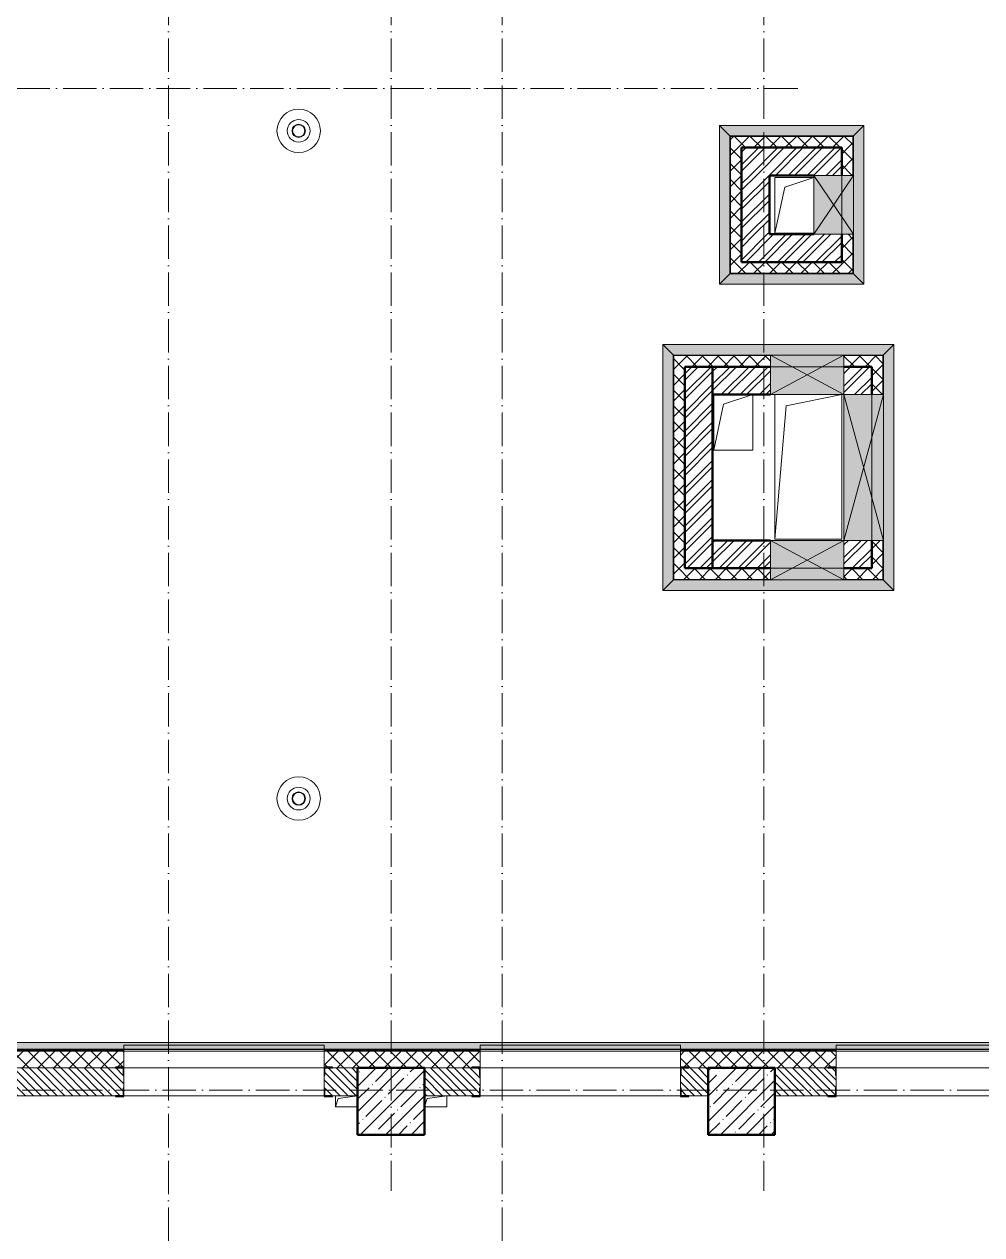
# Model space of a CAD drawing. Header units: millimetres. Extents: x 2294 to 908349, y -83289 to 219220.
# Drawn here: x 33216 to 41822, y 72307 to 83184 of the extents above; entities that cross this region are included whole.
import ezdxf

# ---------------------------------------------------------------- set-up
doc = ezdxf.new("R2010")
doc.units = ezdxf.units.MM
doc.linetypes.add('50_200_ШТРИХ_1Т_ш5_п1_п1_', pattern=[700, 500, -100, 0, -100])
for name, color, linetype, lineweight in [('A-DETL-GENF-OTLN', 7, 'Continuous', 9), ('A-FLOR-____-OTLN', 7, 'Continuous', 9), ('A-GENM-____-MCUT', 7, 'Continuous', 25), ('A-GENM-____-OTLN', 7, 'Continuous', 9), ('A-GENM-____-OTLN-1', 7, 'Continuous', 25), ('A-GLAZ-____-OTLN', 7, 'Continuous', 9), ('A-WALL-____-MCUT', 7, 'Continuous', 13), ('A-WALL-____-MCUT-1', 7, 'Continuous', 9), ('A-WALL-____-MCUT-2', 7, 'Continuous', 50), ('A-WALL-____-OTLN', 7, 'Continuous', 9), ('A-WALL-____-PATT-1', 7, 'Continuous', 9), ('A-WALL-FNSH-MCUT-1', 7, 'Continuous', 9), ('S-COLS-____-MCUT', 7, 'Continuous', 50), ('S-COLS-____-OTLN', 7, 'Continuous', 9), ('S-GRID-____-OTLN-1', 7, '50_200_ШТРИХ_1Т_ш5_п1_п1_', 9)]:
    doc.layers.add(name, color=color, linetype=linetype, lineweight=lineweight)
doc.layers.add('A-GLAZ-____-OTLN-1', color=7, linetype='Continuous', lineweight=9, true_color=0xc0c0c0)
pattern_1 = [(45, (7562.79, 6025.28), (-70.71068, 70.71068), []), (135, (7562.79, 6025.28), (-70.71068, -70.71068), [])]
pattern_2 = [(135, (7562.787, 6025.276), (-35.35534, -35.35534), [])]
pattern_3 = [(45, (7562.79, 6025.28), (-85.53659, 85.53659), []), (45, (7619.81, 6025.28), (-85.53659, 85.53659), [])]

# ---------------------------------------------------------------- blocks, each defined once
blk = doc.blocks.new('BSC_Колонна _Прямоугольная - 600х600-V51-АР1_План отверстий 2 этажа в осях 1-64_Ю-ЯЯ')
at = {"layer": 'S-COLS-____-OTLN'}
h = blk.add_hatch(dxfattribs=at)
h.set_pattern_fill('FP_61', color=256, style=0, pattern_type=2)
h.set_pattern_definition([(45, (-28950, -67481.04), (-114.04925, 114.04925), []), (45, (-28835.95, -67481.04), (-114.04925, 114.04925), [201.613, -40.323, 3.353, -36.97])])
h.paths.add_polyline_path([(-300, -300), (300, -300), (300, 300), (-300, 300), (-300, 237)], flags=0)
at = {"layer": 'S-COLS-____-MCUT'}
for p, q in [((300, 300), (-300, 300)), ((-300, 300), (-300, -300)), ((300, -300), (300, 300)), ((-300, -300), (300, -300))]:
    blk.add_line(p, q, dxfattribs=at)
blk = doc.blocks.new('BSC_Колонна _Прямоугольная - 600х600-V89-АР1_План отверстий 2 этажа в осях 1-64_Ю-ЯЯ')
at = {"layer": 'S-COLS-____-OTLN'}
h = blk.add_hatch(dxfattribs=at)
h.set_pattern_fill('FP_102', color=256, style=0, pattern_type=2)
h.set_pattern_definition([(45, (-32100, -67481.04), (-114.04925, 114.04925), []), (45, (-31985.95, -67481.04), (-114.04925, 114.04925), [201.613, -40.323, 3.353, -36.97])])
h.paths.add_polyline_path([(-300, -300), (300, -300), (300, 300), (-300, 300)], flags=0)
at = {"layer": 'S-COLS-____-MCUT'}
for p, q in [((300, 300), (-300, 300)), ((-300, 300), (-300, -300)), ((300, -300), (300, 300)), ((-300, -300), (300, -300))]:
    blk.add_line(p, q, dxfattribs=at)
blk = doc.blocks.new('Отлив_СКБ - Отлив витража_СФТК-31884011-АР1_План отверстий 2 этажа в осях 1-64_Ю-ЯЯ')
at = {"layer": 'A-GLAZ-____-OTLN-1'}
for points in [[(1800, 2), (1800, 37), (0, 37), (0, 2), (1715, 2)], [(1715, 0), (1800, 0), (1800, 2), (0, 2), (0, 0)]]:
    blk.add_hatch(color=256, dxfattribs=at).paths.add_polyline_path(points, flags=0)
at = {"layer": 'A-GLAZ-____-OTLN'}
for p, q in [((0, 3), (0, 37)), ((1800, 37), (0, 37)), ((0, 2), (1800, 2)), ((1800, 37), (1800, 3)), ((1800, 0), (0, 0))]:
    blk.add_line(p, q, dxfattribs=at)
blk = doc.blocks.new('Фахверк_СКБ_Уголок - 250_1500-27508688-АР1_План отверстий 2 этажа в осях 1-64_Ю-ЯЯ')
at = {"layer": 'A-GENM-____-MCUT'}
for p, q in [((200, 181), (125, 181)), ((125, 181), (125, 106)), ((131, 106), (131, 175)), ((131, 175), (200, 175)), ((200, 175), (200, 181)), ((125, 106), (131, 106)), ((131, -6), (125, -6)), ((125, -6), (125, -81)), ((125, -81), (200, -81)), ((131, -75), (131, -6)), ((200, -75), (131, -75)), ((200, -81), (200, -75))]:
    blk.add_line(p, q, dxfattribs=at)
blk = doc.blocks.new('Фахверк_СКБ_Уголок - 250_1500-27508690-АР1_План отверстий 2 этажа в осях 1-64_Ю-ЯЯ')
at = {"layer": 'A-GENM-____-MCUT'}
for p, q in [((125, 181), (50, 181)), ((50, 181), (50, 175)), ((50, 175), (119, 175)), ((119, 175), (119, 106)), ((125, 106), (125, 181)), ((119, 106), (125, 106)), ((119, -75), (50, -75)), ((50, -75), (50, -81)), ((50, -81), (125, -81)), ((125, -6), (119, -6)), ((119, -6), (119, -75)), ((125, -81), (125, -6))]:
    blk.add_line(p, q, dxfattribs=at)
blk = doc.blocks.new('Фахверк_СКБ_Уголок - 250_1500-27504248-АР1_План отверстий 2 этажа в осях 1-64_Ю-ЯЯ')
at = {"layer": 'A-GENM-____-MCUT'}
for p, q in [((200, 181), (125, 181)), ((125, 181), (125, 106)), ((131, 106), (131, 175)), ((131, 175), (200, 175)), ((200, 175), (200, 181)), ((125, 106), (131, 106)), ((131, -6), (125, -6)), ((125, -6), (125, -81)), ((125, -81), (200, -81)), ((131, -75), (131, -6)), ((200, -75), (131, -75)), ((200, -81), (200, -75))]:
    blk.add_line(p, q, dxfattribs=at)
blk = doc.blocks.new('Фахверк_СКБ_Уголок - 250_1500-27508739-АР1_План отверстий 2 этажа в осях 1-64_Ю-ЯЯ')
at = {"layer": 'A-GENM-____-MCUT'}
for p, q in [((125, 181), (50, 181)), ((50, 181), (50, 175)), ((50, 175), (119, 175)), ((119, 175), (119, 106)), ((125, 106), (125, 181)), ((119, 106), (125, 106)), ((119, -75), (50, -75)), ((50, -75), (50, -81)), ((50, -81), (125, -81)), ((125, -6), (119, -6)), ((119, -6), (119, -75)), ((125, -81), (125, -6))]:
    blk.add_line(p, q, dxfattribs=at)
blk = doc.blocks.new('Кровельный аэратор - 143_Кровельный аэратор-15605992-АР1_План отверстий 2 этажа в осях 1-64_Ю-ЯЯ')
at = {"layer": 'A-GENM-____-OTLN'}
for radius, start, end in [(195, 360, 180), (195, 180, 360), (102, 360, 180), (102, 180, 360), (60, 360, 180), (60, 180, 360), (55, 360, 180), (55, 180, 360)]:
    blk.add_arc((0, 0), radius, start, end, dxfattribs=at)
blk = doc.blocks.new('AR_Отверстие прямоугольное _в плите_ - AR_Отверстие прямоугольное _в плите_-V173-АР1_План отверстий 2 этажа в осях 1-64_Ю-ЯЯ')
at = {"layer": 'A-GENM-____-OTLN'}
for p, q in [((-100, 50), (-100, -50)), ((-100, -50), (-75, 25)), ((-75, 25), (100, 50)), ((-100, -50), (100, -50))]:
    blk.add_line(p, q, dxfattribs=at)
blk = doc.blocks.new('AR_Отверстие прямоугольное _в плите_ - AR_Отверстие прямоугольное _в плите_-V164-АР1_План отверстий 2 этажа в осях 1-64_Ю-ЯЯ')
at = {"layer": 'A-GENM-____-OTLN'}
for p, q in [((-100, -50), (-75, 25)), ((-75, 25), (100, 50)), ((100, -50), (100, 50)), ((-100, -50), (100, -50))]:
    blk.add_line(p, q, dxfattribs=at)
blk = doc.blocks.new('AR_Отверстие прямоугольное _в плите_ - AR_Отверстие прямоугольное _в плите_-30552540-АР1_План отверстий 2 этажа в осях 1-64_Ю-ЯЯ')
at = {"layer": 'A-GENM-____-OTLN'}
for p, q in [((175, 250), (-175, 250)), ((-175, 250), (-175, -250)), ((-87, 163), (175, 250)), ((-175, -250), (-87, 163)), ((-175, -250), (175, -250))]:
    blk.add_line(p, q, dxfattribs=at)
blk = doc.blocks.new('AR_Отверстие прямоугольное _в плите_ - AR_Отверстие прямоугольное _в плите_-30552544-АР1_План отверстий 2 этажа в осях 1-64_Ю-ЯЯ')
at = {"layer": 'A-GENM-____-OTLN'}
for p, q in [((300, 650), (-300, 650)), ((-300, 650), (-300, -650)), ((-300, -650), (-200, 550)), ((-200, 550), (300, 650)), ((300, -650), (300, 650)), ((-300, -650), (300, -650))]:
    blk.add_line(p, q, dxfattribs=at)
blk = doc.blocks.new('AR_Отверстие прямоугольное _в плите_ - AR_Отверстие прямоугольное _в плите_-V194-АР1_План отверстий 2 этажа в осях 1-64_Ю-ЯЯ')
at = {"layer": 'A-GENM-____-OTLN'}
for p, q in [((175, 250), (-175, 250)), ((-175, 250), (-175, -250)), ((-87, 163), (175, 250)), ((175, -250), (175, 250)), ((-175, -250), (-87, 163)), ((-175, -250), (175, -250))]:
    blk.add_line(p, q, dxfattribs=at)
blk = doc.blocks.new('AR_Отверстие прямоугольное _в стене__БезПР - AR_Отверстие прямоугольное _в стене__БезПР-31947467-АР1_План отверстий 2 этажа в осях 1-64_Ю-ЯЯ')
at = {"layer": 'A-GLAZ-____-OTLN'}
blk.add_hatch(color=256, dxfattribs=at).paths.add_polyline_path([(265, 230), (-265, 230), (-265, -125), (265, -125)], flags=0)
at = {"layer": 'A-DETL-GENF-OTLN'}
for p, q in [((-265, -125), (-265, 230)), ((-265, 230), (265, 230)), ((265, 230), (-265, -125)), ((-265, 230), (265, -125)), ((265, 230), (-265, 230)), ((-265, 230), (-265, -125)), ((265, 230), (265, -125)), ((265, -125), (265, 230)), ((265, -125), (-265, -125)), ((-265, -125), (265, -125))]:
    blk.add_line(p, q, dxfattribs=at)
at = {"layer": 'A-GLAZ-____-OTLN'}
blk.add_line((265, 125), (-265, 125), dxfattribs=at)
blk = doc.blocks.new('AR_Отверстие прямоугольное _в стене__БезПР - AR_Отверстие прямоугольное _в стене__БезПР-32490818-АР1_План отверстий 2 этажа в осях 1-64_Ю-ЯЯ')
at = {"layer": 'A-GLAZ-____-OTLN'}
blk.add_hatch(color=256, dxfattribs=at).paths.add_polyline_path([(655, -20), (655, 230), (-655, 230), (-655, -125), (655, -125)], flags=0)
at = {"layer": 'A-DETL-GENF-OTLN'}
for p, q in [((-655, -125), (-655, 230)), ((-655, 230), (655, 230)), ((655, 230), (-655, -125)), ((-655, 230), (655, -125)), ((655, 230), (-655, 230)), ((-655, 230), (-655, -125)), ((655, 230), (655, -125)), ((655, -125), (655, 230)), ((655, -125), (-655, -125)), ((-655, -125), (655, -125))]:
    blk.add_line(p, q, dxfattribs=at)
at = {"layer": 'A-GLAZ-____-OTLN'}
blk.add_line((655, 125), (-655, 125), dxfattribs=at)
blk = doc.blocks.new('AR_Отверстие прямоугольное _в стене__БезПР - AR_Отверстие прямоугольное _в стене__БезПР-32490844-АР1_План отверстий 2 этажа в осях 1-64_Ю-ЯЯ')
at = {"layer": 'A-GLAZ-____-OTLN'}
blk.add_hatch(color=256, dxfattribs=at).paths.add_polyline_path([(-330, 125), (-330, -230), (330, -230), (330, 125), (6, 125)], flags=0)
at = {"layer": 'A-DETL-GENF-OTLN'}
for p, q in [((330, 125), (-330, 125)), ((-330, 125), (-330, -230)), ((330, -230), (-330, 125)), ((-330, -230), (330, 125)), ((-330, 125), (330, 125)), ((-330, -230), (-330, 125)), ((330, -230), (330, 125)), ((330, 125), (330, -230)), ((-330, -230), (330, -230)), ((330, -230), (-330, -230))]:
    blk.add_line(p, q, dxfattribs=at)
at = {"layer": 'A-GLAZ-____-OTLN'}
blk.add_line((330, -125), (-330, -125), dxfattribs=at)
blk = doc.blocks.new('AR_Отверстие прямоугольное _в стене__БезПР - AR_Отверстие прямоугольное _в стене__БезПР-32490823-АР1_План отверстий 2 этажа в осях 1-64_Ю-ЯЯ')
at = {"layer": 'A-GLAZ-____-OTLN'}
blk.add_hatch(color=256, dxfattribs=at).paths.add_polyline_path([(6, 230), (-330, 230), (-330, -125), (330, -125), (330, 230)], flags=0)
at = {"layer": 'A-DETL-GENF-OTLN'}
for p, q in [((-330, -125), (-330, 230)), ((-330, 230), (330, 230)), ((330, 230), (-330, -125)), ((-330, 230), (330, -125)), ((330, 230), (-330, 230)), ((-330, 230), (-330, -125)), ((330, 230), (330, -125)), ((330, -125), (330, 230)), ((330, -125), (-330, -125)), ((-330, -125), (330, -125))]:
    blk.add_line(p, q, dxfattribs=at)
at = {"layer": 'A-GLAZ-____-OTLN'}
blk.add_line((330, 125), (-330, 125), dxfattribs=at)
blk = doc.blocks.new('Отлив_СКБ1 - Отлив_Шахты-30185863-АР1_План отверстий 2 этажа в осях 1-64_Ю-ЯЯ')
at = {"layer": 'A-GLAZ-____-OTLN-1'}
blk.add_hatch(color=256, dxfattribs=at).paths.add_polyline_path([(1229, -199), (1133, -103), (1133, -105), (-103, -105), (-103, -103), (-199, -199), (1135, -199)], flags=0)
at = {"layer": 'A-GLAZ-____-OTLN'}
for p, q in [((-199, -199), (-103, -103)), ((1133, -103), (1229, -199)), ((-199, -199), (1229, -199))]:
    blk.add_line(p, q, dxfattribs=at)
blk = doc.blocks.new('Отлив_СКБ1 - Отлив_Шахты-32492502-АР1_План отверстий 2 этажа в осях 1-64_Ю-ЯЯ')
at = {"layer": 'A-GLAZ-____-OTLN-1'}
blk.add_hatch(color=256, dxfattribs=at).paths.add_polyline_path([(-199, -199), (1099, -199), (1003, -103), (1003, -105), (-103, -105), (-103, -103), (-105, -105)], flags=0)
at = {"layer": 'A-GLAZ-____-OTLN'}
for p, q in [((-199, -199), (-103, -103)), ((1003, -103), (1099, -199)), ((-199, -199), (1099, -199))]:
    blk.add_line(p, q, dxfattribs=at)
blk = doc.blocks.new('Отлив_СКБ1 - Отлив_Шахты-32492619-АР1_План отверстий 2 этажа в осях 1-64_Ю-ЯЯ')
at = {"layer": 'A-GLAZ-____-OTLN-1'}
blk.add_hatch(color=256, dxfattribs=at).paths.add_polyline_path([(1783, 103), (1879, 199), (-199, 199), (-103, 103), (-103, 105), (1783, 105)], flags=0)
at = {"layer": 'A-GLAZ-____-OTLN'}
for p, q in [((-103, 103), (-199, 199)), ((1879, 199), (-199, 199)), ((1879, 199), (1783, 103))]:
    blk.add_line(p, q, dxfattribs=at)
blk = doc.blocks.new('Отлив_СКБ1 - Отлив_Шахты-32497784-АР1_План отверстий 2 этажа в осях 1-64_Ю-ЯЯ')
at = {"layer": 'A-GLAZ-____-OTLN-1'}
blk.add_hatch(color=256, dxfattribs=at).paths.add_polyline_path([(2009, 199), (-199, 199), (-103, 103), (-103, 105), (1913, 105), (1913, 103), (1915, 105)], flags=0)
at = {"layer": 'A-GLAZ-____-OTLN'}
for p, q in [((-103, 103), (-199, 199)), ((2009, 199), (-199, 199)), ((2009, 199), (1913, 103))]:
    blk.add_line(p, q, dxfattribs=at)
blk = doc.blocks.new('Отлив_СКБ1 - Отлив_Фасады на кровле-32719942-АР1_План отверстий 2 этажа в осях 1-64_Ю-ЯЯ')
at = {"layer": 'A-GLAZ-____-OTLN-1'}
blk.add_hatch(color=256, dxfattribs=at).paths.add_polyline_path([(18850, 170), (18850, 204), (20650, 204), (20650, 170), (21320, 170), (21320, 228), (228, 228), (170, 170), (2850, 170), (2850, 204), (4650, 204), (4650, 170), (6050, 170), (6050, 204), (7850, 204), (7850, 170), (9250, 170), (9250, 204), (11050, 204), (11050, 170), (12450, 170), (12450, 204), (14250, 204), (14250, 170), (15650, 170), (15650, 204), (17450, 204), (17450, 170), (18705, 170)], flags=0)
at = {"layer": 'A-GLAZ-____-OTLN'}
blk.add_line((21320, 228), (228, 228), dxfattribs=at)
blk = doc.blocks.new('2floor')
at = {"layer": 'A-WALL-____-PATT-1'}
h = blk.add_hatch(dxfattribs=at)
h.set_pattern_fill('FP_1', color=256, style=0, pattern_type=2)
h.set_pattern_definition(pattern_1)
h.paths.add_polyline_path([(40663, 82076), (40663, 82176), (39563, 82176), (39563, 82076), (40563, 82076)], flags=0)
h = blk.add_hatch(dxfattribs=at)
h.set_pattern_fill('FP_1', color=256, style=0, pattern_type=2)
h.set_pattern_definition(pattern_1)
h.paths.add_polyline_path([(39663, 81046), (39663, 82076), (39563, 82076), (39563, 81046)], flags=0)
h = blk.add_hatch(dxfattribs=at)
h.set_pattern_fill('FP_3', color=256, style=0, pattern_type=2)
h.set_pattern_definition(pattern_3)
h.paths.add_polyline_path([(39913, 81826), (40563, 81826), (40563, 82076), (39663, 82076), (39663, 81826), (39804, 81826)], flags=0)
h = blk.add_hatch(dxfattribs=at)
h.set_pattern_fill('FP_1', color=256, style=0, pattern_type=2)
h.set_pattern_definition(pattern_1)
h.paths.add_polyline_path([(40663, 80946), (40663, 81296), (40563, 81296), (40563, 80946)], flags=0)
h.paths.add_polyline_path([(40663, 81826), (40663, 82076), (40563, 82076), (40563, 81826)], flags=0)
h = blk.add_hatch(dxfattribs=at)
h.set_pattern_fill('FP_3', color=256, style=0, pattern_type=2)
h.set_pattern_definition(pattern_3)
h.paths.add_polyline_path([(39663, 81296), (39913, 81296), (39913, 81826), (39663, 81826), (39663, 81816)], flags=0)
h = blk.add_hatch(dxfattribs=at)
h.set_pattern_fill('FP_3', color=256, style=0, pattern_type=2)
h.set_pattern_definition(pattern_3)
h.paths.add_polyline_path([(40313, 81046), (40313, 81296), (39663, 81296), (39663, 81046), (40246, 81046)], flags=0)
h = blk.add_hatch(dxfattribs=at)
h.set_pattern_fill('FP_3', color=256, style=0, pattern_type=2)
h.set_pattern_definition(pattern_3)
h.paths.add_polyline_path([(40563, 81046), (40563, 81296), (40313, 81296), (40313, 81046)], flags=0)
h = blk.add_hatch(dxfattribs=at)
h.set_pattern_fill('FP_1', color=256, style=0, pattern_type=2)
h.set_pattern_definition(pattern_1)
h.paths.add_polyline_path([(40563, 80946), (40563, 81046), (39563, 81046), (39563, 80946), (40246, 80946)], flags=0)
h = blk.add_hatch(dxfattribs=at)
h.set_pattern_fill('FP_1', color=256, style=0, pattern_type=2)
h.set_pattern_definition(pattern_1)
h.paths.add_polyline_path([(40833, 80106), (40933, 80106), (40933, 80206), (40583, 80206), (40583, 80106)], flags=0)
h.paths.add_polyline_path([(39403, 80106), (39923, 80106), (39923, 80206), (39053, 80206), (39053, 80106), (39363, 80106)], flags=0)
h = blk.add_hatch(dxfattribs=at)
h.set_pattern_fill('FP_1', color=256, style=0, pattern_type=2)
h.set_pattern_definition(pattern_1)
h.paths.add_polyline_path([(39153, 78296), (39153, 80106), (39053, 80106), (39053, 78296)], flags=0)
h = blk.add_hatch(dxfattribs=at)
h.set_pattern_fill('FP_3', color=256, style=0, pattern_type=2)
h.set_pattern_definition(pattern_3)
h.paths.add_polyline_path([(39403, 78296), (39403, 80106), (39153, 80106), (39153, 78296), (39363, 78296)], flags=0)
h = blk.add_hatch(dxfattribs=at)
h.set_pattern_fill('FP_3', color=256, style=0, pattern_type=2)
h.set_pattern_definition(pattern_3)
h.paths.add_polyline_path([(40833, 79856), (40833, 80106), (40583, 80106), (40583, 79856)], flags=0)
h.paths.add_polyline_path([(39923, 79856), (39923, 80106), (39403, 80106), (39403, 79856)], flags=0)
h = blk.add_hatch(dxfattribs=at)
h.set_pattern_fill('FP_1', color=256, style=0, pattern_type=2)
h.set_pattern_definition(pattern_1)
h.paths.add_polyline_path([(40933, 78196), (40933, 78546), (40833, 78546), (40833, 78196)], flags=0)
h.paths.add_polyline_path([(40833, 79856), (40933, 79856), (40933, 80106), (40833, 80106)], flags=0)
h = blk.add_hatch(dxfattribs=at)
h.set_pattern_fill('FP_3', color=256, style=0, pattern_type=2)
h.set_pattern_definition(pattern_3)
h.paths.add_polyline_path([(39923, 78296), (39923, 78546), (39403, 78546), (39403, 78296)], flags=0)
h = blk.add_hatch(dxfattribs=at)
h.set_pattern_fill('FP_3', color=256, style=0, pattern_type=2)
h.set_pattern_definition(pattern_3)
h.paths.add_polyline_path([(40833, 78296), (40833, 78546), (40583, 78546), (40583, 78296), (40688, 78296)], flags=0)
h = blk.add_hatch(dxfattribs=at)
h.set_pattern_fill('FP_1', color=256, style=0, pattern_type=2)
h.set_pattern_definition(pattern_1)
h.paths.add_polyline_path([(40688, 78196), (40833, 78196), (40833, 78296), (40583, 78296), (40583, 78196)], flags=0)
h.paths.add_polyline_path([(39363, 78196), (39923, 78196), (39923, 78296), (39053, 78296), (39053, 78196)], flags=0)
h = blk.add_hatch(dxfattribs=at)
h.set_pattern_fill('FP_1', color=256, style=0, pattern_type=2)
h.set_pattern_definition(pattern_1)
h.paths.add_polyline_path([(52763, 73806), (52778, 73806), (52778, 73956), (51913, 73956), (51913, 73806), (52619, 73806)], flags=0)
h.paths.add_polyline_path([(49084, 73806), (50113, 73806), (50113, 73956), (48713, 73956), (48713, 73812), (48788, 73812), (48788, 73806)], flags=0)
h.paths.add_polyline_path([(46813, 73806), (46838, 73806), (46838, 73812), (46913, 73812), (46913, 73956), (45513, 73956), (45513, 73812), (45588, 73812), (45588, 73806), (46433, 73806)], flags=0)
h.paths.add_polyline_path([(42898, 73806), (43638, 73806), (43638, 73812), (43713, 73812), (43713, 73956), (42313, 73956), (42313, 73812), (42388, 73812), (42388, 73806)], flags=0)
h.paths.add_polyline_path([(40438, 73806), (40438, 73812), (40513, 73812), (40513, 73956), (39113, 73956), (39113, 73812), (39188, 73812), (39188, 73806), (40246, 73806)], flags=0)
h.paths.add_polyline_path([(37238, 73806), (37238, 73812), (37313, 73812), (37313, 73956), (35913, 73956), (35913, 73812), (35988, 73812), (35988, 73806), (36813, 73806)], flags=0)
h.paths.add_polyline_path([(34038, 73806), (34038, 73812), (34113, 73812), (34113, 73956), (31263, 73956), (31263, 73806), (32293, 73806)], flags=0)
h = blk.add_hatch(dxfattribs=at)
h.set_pattern_fill('FP_6', color=256, style=0, pattern_type=2)
h.set_pattern_definition(pattern_2)
h.paths.add_polyline_path([(35988, 73556), (36213, 73556), (36213, 73806), (35919, 73806), (35919, 73737), (35913, 73737), (35913, 73625), (35919, 73625), (35919, 73556)], flags=0)
h.paths.add_polyline_path([(34060, 73556), (34107, 73556), (34107, 73625), (34113, 73625), (34113, 73737), (34107, 73737), (34107, 73806), (31263, 73806), (31263, 73556), (34038, 73556)], flags=0)
h = blk.add_hatch(dxfattribs=at)
h.set_pattern_fill('FP_6', color=256, style=0, pattern_type=2)
h.set_pattern_definition(pattern_2)
h.paths.add_polyline_path([(39363, 73556), (39363, 73556), (39363, 73806), (39119, 73806), (39119, 73737), (39113, 73737), (39113, 73625), (39119, 73625), (39119, 73556), (39188, 73556)], flags=0)
h.paths.add_polyline_path([(37307, 73556), (37307, 73625), (37313, 73625), (37313, 73737), (37307, 73737), (37307, 73806), (36813, 73806), (36813, 73556), (37238, 73556)], flags=0)
h = blk.add_hatch(dxfattribs=at)
h.set_pattern_fill('FP_6', color=256, style=0, pattern_type=2)
h.set_pattern_definition(pattern_2)
h.paths.add_polyline_path([(42898, 73556), (42963, 73556), (42963, 73806), (42319, 73806), (42319, 73737), (42313, 73737), (42313, 73625), (42319, 73625), (42319, 73556), (42388, 73556)], flags=0)
h.paths.add_polyline_path([(40246, 73556), (40507, 73556), (40507, 73625), (40513, 73625), (40513, 73737), (40507, 73737), (40507, 73806), (39963, 73806), (39963, 73556)], flags=0)
at = {"layer": 'A-FLOR-____-OTLN'}
for p, q in [((39963, 81806), (40313, 81806)), ((39963, 81306), (39963, 81806)), ((40313, 81306), (39963, 81306)), ((39413, 79856), (39763, 79856)), ((39413, 79356), (39413, 79856)), ((39763, 79856), (39763, 79356)), ((39963, 79856), (40563, 79856)), ((39963, 78556), (39963, 79856)), ((40563, 79856), (40563, 78556)), ((39763, 79356), (39413, 79356)), ((40563, 78556), (39963, 78556))]:
    blk.add_line(p, q, dxfattribs=at)
at = {"layer": 'A-WALL-____-MCUT'}
for p, q in [((34038, 73806), (31263, 73806)), ((36213, 73806), (35988, 73806)), ((36813, 73806), (37238, 73806)), ((39188, 73806), (39363, 73806)), ((39963, 73806), (40438, 73806)), ((34113, 73625), (34113, 73737)), ((35913, 73737), (35913, 73625)), ((37313, 73625), (37313, 73737)), ((39113, 73737), (39113, 73625)), ((40513, 73625), (40513, 73737)), ((31263, 73556), (34038, 73556)), ((35988, 73556), (36213, 73556)), ((36813, 73556), (37238, 73556)), ((39188, 73556), (39363, 73556)), ((39963, 73556), (40438, 73556))]:
    blk.add_line(p, q, dxfattribs=at)
at = {"layer": 'A-WALL-____-MCUT-1'}
for p, q in [((39560, 82181), (39558, 82181)), ((39558, 82181), (39558, 82179)), ((40668, 82179), (39558, 82179)), ((39558, 82176), (39560, 82176)), ((39560, 82181), (39560, 80941)), ((40663, 82176), (39563, 82176)), ((39563, 82176), (39563, 80946)), ((40663, 81826), (40663, 82176)), ((40668, 82181), (40666, 82181)), ((40666, 81826), (40666, 82181)), ((40668, 82176), (40666, 82176)), ((40668, 82179), (40668, 82181)), ((40663, 80946), (40663, 81296)), ((40666, 80941), (40666, 81296)), ((39560, 80946), (39558, 80946)), ((39558, 80943), (40668, 80943)), ((39558, 80943), (39558, 80941)), ((39558, 80941), (39560, 80941)), ((39563, 80946), (40663, 80946)), ((40663, 80943), (40663, 80941)), ((40666, 80941), (40668, 80941)), ((40668, 80941), (40668, 80943)), ((39050, 80211), (39048, 80211)), ((39048, 80211), (39048, 80209)), ((39923, 80209), (39048, 80209)), ((39048, 80206), (39050, 80206)), ((39050, 80211), (39050, 78191)), ((39923, 80206), (39053, 80206)), ((39053, 80206), (39053, 78196)), ((40938, 80209), (40583, 80209)), ((40933, 80206), (40583, 80206)), ((40933, 79856), (40933, 80206)), ((40938, 80211), (40936, 80211)), ((40936, 79856), (40936, 80211)), ((40938, 80206), (40936, 80206)), ((40938, 80209), (40938, 80211)), ((40933, 78196), (40933, 78546)), ((40936, 78191), (40936, 78546)), ((39050, 78196), (39048, 78196)), ((39048, 78193), (39923, 78193)), ((39048, 78193), (39048, 78191)), ((39048, 78191), (39050, 78191)), ((39053, 78196), (39923, 78196)), ((40583, 78196), (40933, 78196)), ((40583, 78193), (40938, 78193)), ((40933, 78191), (40933, 78193)), ((40936, 78191), (40938, 78191)), ((40938, 78191), (40938, 78193)), ((34113, 73968), (31413, 73968)), ((37313, 73968), (35913, 73968)), ((40513, 73968), (39113, 73968)), ((34113, 73962), (31413, 73962)), ((31413, 73956), (34113, 73956)), ((34113, 73812), (34113, 73956)), ((37313, 73962), (35913, 73962)), ((37313, 73956), (35913, 73956)), ((35913, 73956), (35913, 73812)), ((37313, 73812), (37313, 73956)), ((40513, 73962), (39113, 73962)), ((40513, 73956), (39113, 73956)), ((39113, 73956), (39113, 73812)), ((40513, 73812), (40513, 73956)), ((36213, 73806), (36213, 73806))]:
    blk.add_line(p, q, dxfattribs=at)
at = {"layer": 'A-WALL-____-MCUT-2'}
for p, q in [((40563, 82076), (39663, 82076)), ((39663, 82076), (39663, 81046)), ((40563, 81826), (40563, 82076)), ((39913, 81826), (40313, 81826)), ((39913, 81296), (39913, 81826)), ((40313, 81296), (39913, 81296)), ((40563, 81046), (40563, 81296)), ((39663, 81046), (40563, 81046)), ((39923, 80106), (39153, 80106)), ((39153, 80106), (39153, 78296)), ((39403, 78296), (39403, 80106)), ((40583, 80106), (40833, 80106)), ((40833, 79856), (40833, 80106)), ((39403, 79856), (39923, 79856)), ((39923, 78546), (39403, 78546)), ((40833, 78296), (40833, 78546)), ((39923, 78296), (39153, 78296)), ((40583, 78296), (40833, 78296))]:
    blk.add_line(p, q, dxfattribs=at)
at = {"layer": 'A-WALL-____-OTLN'}
for p, q in [((34113, 73956), (35913, 73956)), ((37313, 73956), (39113, 73956)), ((40513, 73956), (42313, 73956)), ((35913, 73806), (34113, 73806)), ((39113, 73806), (37313, 73806)), ((42313, 73806), (40513, 73806)), ((35913, 73556), (34113, 73556)), ((39113, 73556), (37313, 73556)), ((42313, 73556), (40513, 73556))]:
    blk.add_line(p, q, dxfattribs=at)
at = {"layer": 'A-WALL-FNSH-MCUT-1'}
for p, q in [((39558, 82179), (39558, 80943)), ((40666, 82181), (39560, 82181)), ((40668, 81826), (40668, 82179)), ((40563, 81826), (40563, 81826)), ((40668, 80943), (40668, 81296)), ((39560, 80941), (40666, 80941)), ((39048, 80209), (39048, 78193)), ((39923, 80211), (39050, 80211)), ((40936, 80211), (40583, 80211)), ((40938, 79856), (40938, 80209)), ((40833, 79856), (40833, 79856)), ((40938, 78193), (40938, 78546)), ((39050, 78191), (39923, 78191)), ((40583, 78191), (40936, 78191)), ((34113, 73976), (31413, 73976)), ((34113, 73956), (34113, 73976)), ((37313, 73976), (35913, 73976)), ((35913, 73976), (35913, 73956)), ((37313, 73956), (37313, 73976)), ((40513, 73976), (39113, 73976)), ((39113, 73976), (39113, 73956)), ((40513, 73956), (40513, 73976))]:
    blk.add_line(p, q, dxfattribs=at)
at = {"layer": 'A-GENM-____-OTLN'}
for name, p in [('Кровельный аэратор - 143_Кровельный аэратор-15605992-АР1_План отверстий 2 этажа в осях 1-64_Ю-ЯЯ', (35683, 82226)), ('AR_Отверстие прямоугольное _в плите_ - AR_Отверстие прямоугольное _в плите_-30552540-АР1_План отверстий 2 этажа в осях 1-64_Ю-ЯЯ', (40138, 81556)), ('AR_Отверстие прямоугольное _в плите_ - AR_Отверстие прямоугольное _в плите_-V194-АР1_План отверстий 2 этажа в осях 1-64_Ю-ЯЯ', (39588, 79606)), ('AR_Отверстие прямоугольное _в плите_ - AR_Отверстие прямоугольное _в плите_-30552544-АР1_План отверстий 2 этажа в осях 1-64_Ю-ЯЯ', (40263, 79206)), ('Кровельный аэратор - 143_Кровельный аэратор-15605992-АР1_План отверстий 2 этажа в осях 1-64_Ю-ЯЯ', (35683, 76226)), ('AR_Отверстие прямоугольное _в плите_ - AR_Отверстие прямоугольное _в плите_-V173-АР1_План отверстий 2 этажа в осях 1-64_Ю-ЯЯ', (36113, 73506)), ('AR_Отверстие прямоугольное _в плите_ - AR_Отверстие прямоугольное _в плите_-V164-АР1_План отверстий 2 этажа в осях 1-64_Ю-ЯЯ', (36913, 73506))]:
    blk.add_blockref(name, p, dxfattribs=at)
at = {"layer": 'A-GENM-____-OTLN-1', "rotation": 180}
for name, p in [('Фахверк_СКБ_Уголок - 250_1500-27508688-АР1_План отверстий 2 этажа в осях 1-64_Ю-ЯЯ', (34238, 73731)), ('Фахверк_СКБ_Уголок - 250_1500-27508690-АР1_План отверстий 2 этажа в осях 1-64_Ю-ЯЯ', (36038, 73731)), ('Фахверк_СКБ_Уголок - 250_1500-27504248-АР1_План отверстий 2 этажа в осях 1-64_Ю-ЯЯ', (37438, 73731)), ('Фахверк_СКБ_Уголок - 250_1500-27508739-АР1_План отверстий 2 этажа в осях 1-64_Ю-ЯЯ', (39238, 73731)), ('Фахверк_СКБ_Уголок - 250_1500-27504248-АР1_План отверстий 2 этажа в осях 1-64_Ю-ЯЯ', (40638, 73731))]:
    blk.add_blockref(name, p, dxfattribs=at)
at = {"layer": 'A-GLAZ-____-OTLN'}
for name, p, rotation in [('Отлив_СКБ1 - Отлив_Шахты-30185863-АР1_План отверстий 2 этажа в осях 1-64_Ю-ЯЯ', (39663, 82076), 270), ('Отлив_СКБ1 - Отлив_Шахты-32492502-АР1_План отверстий 2 этажа в осях 1-64_Ю-ЯЯ', (40563, 82076), 180), ('Отлив_СКБ1 - Отлив_Шахты-30185863-АР1_План отверстий 2 этажа в осях 1-64_Ю-ЯЯ', (40563, 81046), 90), ('AR_Отверстие прямоугольное _в стене__БезПР - AR_Отверстие прямоугольное _в стене__БезПР-31947467-АР1_План отверстий 2 этажа в осях 1-64_Ю-ЯЯ', (40438, 81561), 270), ('Отлив_СКБ1 - Отлив_Шахты-32497784-АР1_План отверстий 2 этажа в осях 1-64_Ю-ЯЯ', (39153, 78296), 89.99999999999986), ('Отлив_СКБ1 - Отлив_Шахты-32497784-АР1_План отверстий 2 этажа в осях 1-64_Ю-ЯЯ', (40833, 80106), 269.9999999999998), ('AR_Отверстие прямоугольное _в стене__БезПР - AR_Отверстие прямоугольное _в стене__БезПР-32490844-АР1_План отверстий 2 этажа в осях 1-64_Ю-ЯЯ', (40253, 79981), 180), ('AR_Отверстие прямоугольное _в стене__БезПР - AR_Отверстие прямоугольное _в стене__БезПР-32490818-АР1_План отверстий 2 этажа в осях 1-64_Ю-ЯЯ', (40708, 79201), 270), ('AR_Отверстие прямоугольное _в стене__БезПР - AR_Отверстие прямоугольное _в стене__БезПР-32490823-АР1_План отверстий 2 этажа в осях 1-64_Ю-ЯЯ', (40253, 78421), 180), ('Отлив_СКБ1 - Отлив_Шахты-32492619-АР1_План отверстий 2 этажа в осях 1-64_Ю-ЯЯ', (40833, 78296), 180)]:
    blk.add_blockref(name, p, dxfattribs=dict(at, rotation=rotation))
for name, p in [('Отлив_СКБ1 - Отлив_Шахты-32492502-АР1_План отверстий 2 этажа в осях 1-64_Ю-ЯЯ', (39663, 81046)), ('Отлив_СКБ1 - Отлив_Шахты-32492619-АР1_План отверстий 2 этажа в осях 1-64_Ю-ЯЯ', (39153, 80106)), ('Отлив_СКБ1 - Отлив_Фасады на кровле-32719942-АР1_План отверстий 2 этажа в осях 1-64_Ю-ЯЯ', (31263, 73806)), ('Отлив_СКБ - Отлив витража_СФТК-31884011-АР1_План отверстий 2 этажа в осях 1-64_Ю-ЯЯ', (34113, 73973)), ('Отлив_СКБ - Отлив витража_СФТК-31884011-АР1_План отверстий 2 этажа в осях 1-64_Ю-ЯЯ', (37313, 73973)), ('Отлив_СКБ - Отлив витража_СФТК-31884011-АР1_План отверстий 2 этажа в осях 1-64_Ю-ЯЯ', (40513, 73973))]:
    blk.add_blockref(name, p, dxfattribs=at)
at = {"layer": 'S-COLS-____-OTLN'}
for name, p in [('BSC_Колонна _Прямоугольная - 600х600-V51-АР1_План отверстий 2 этажа в осях 1-64_Ю-ЯЯ', (36513, 73506)), ('BSC_Колонна _Прямоугольная - 600х600-V89-АР1_План отверстий 2 этажа в осях 1-64_Ю-ЯЯ', (39663, 73506))]:
    blk.add_blockref(name, p, dxfattribs=at)
blk = doc.blocks.new('3osi')
at = {"layer": 'S-GRID-____-OTLN-1', "color": 251, "ltscale": 0.6, "true_color": 0x636466}
for p, q in [((192533.5, 96918.1), (192533.5, 58916.9)), ((194533.5, 96918.1), (194533.5, 72700.8)), ((195533.5, 96918.1), (195533.5, 58916.9)), ((197883.5, 96918.1), (197883.5, 72700.8)), ((198188.5, 82606.3), (160914.7, 82606.3)), ((269657.9, 73606.3), (160914.7, 73606.3))]:
    blk.add_line(p, q, dxfattribs=at)

msp = doc.modelspace()

# ---------------------------------------------------------------- block references
for name, p in [('3osi', (-158020.7, 0)), ('2floor', (0, 0))]:
    msp.add_blockref(name, p)

doc.saveas('drawing.dxf')
